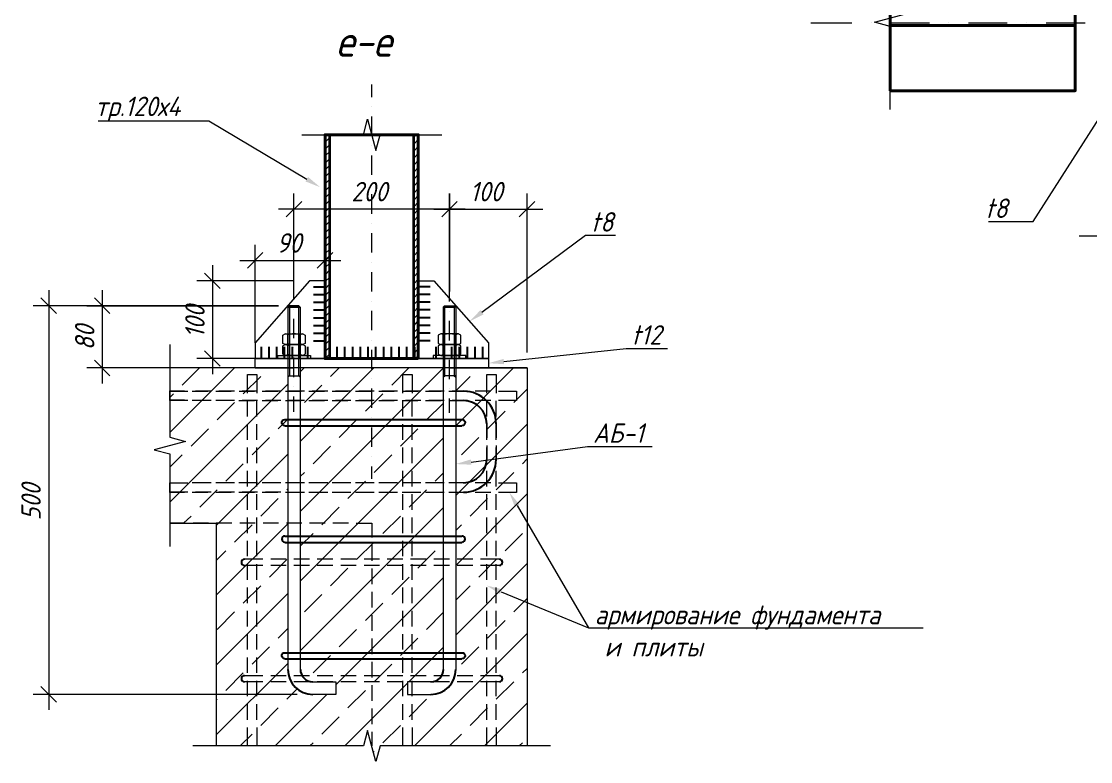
# Model space of a CAD drawing. Header units: millimetres. Extents: x 504091 to 2165846, y 135022 to 442887.
# Drawn here: x 895662 to 902539, y 274141 to 278902 of the extents above; entities that cross this region are included whole.
import ezdxf

# ---------------------------------------------------------------- set-up
doc = ezdxf.new("R2010")
doc.units = ezdxf.units.MM
for name, color, linetype in [('PDF _Геометрия', 7, 'Continuous'), ('PDF _Сплошная заливка', 7, 'Continuous'), ('PDF _Текст', 7, 'Continuous')]:
    doc.layers.add(name, color=color, linetype=linetype)
doc.styles.add('GOST 2.304_new', font='isocpeur.ttf', dxfattribs={"width": 0.9, "oblique": 15})

msp = doc.modelspace()

# ---------------------------------------------------------------- linework, layer by layer
at = {"layer": 'PDF _Геометрия', "lineweight": 9}
for points in [[(901249.5081, 278335.8151), (901249.5081, 278869.0261), (901150.06, 278896.5331), (901350.0141, 278949.431), (901249.5081, 278976.9379), (901249.5081, 279510.1489)], [(900739.5721, 278893.3592), (901003.0037, 278893.3592)], [(901127.8428, 278893.3592), (901127.8428, 278893.3592)], [(901253.7399, 278893.3592), (901503.418, 278893.3592)], [(901628.2571, 278893.3592), (901628.2571, 278893.3592)], [(901753.0962, 278893.3592), (902002.7744, 278893.3592)], [(902128.6714, 278893.3592), (902128.6714, 278893.3592)], [(902253.5105, 278893.3592), (902503.1887, 278893.3592)], [(901882.1671, 277614.2876), (902119.1498, 277614.2876), (902169.9318, 277614.2876), (902918.9663, 278786.5054)], [(897915.8813, 278414.104), (897915.8813, 278495.5668)], [(897915.8813, 278351.6845), (897915.8813, 278351.6845)], [(896155.4386, 278262.816), (896818.7785, 278262.816), (896868.5025, 278262.816), (897497.9878, 277887.2408)], [(897466.249, 278172.8896), (897861.9254, 278172.8896), (897888.3744, 278272.3376), (897942.3303, 278072.3835), (897968.7792, 278172.8896), (898365.5136, 278172.8896)], [(897915.8813, 278164.4259), (897915.8813, 278289.2649)], [(897615.4211, 278170.7736), (897617.5371, 278172.8896)], [(898185.6607, 278157.0202), (898201.5301, 278172.8896)], [(897615.4211, 278125.2814), (897646.1019, 278155.9622)], [(897615.4211, 278080.8472), (897646.1019, 278110.47)], [(897915.8813, 278102.0063), (897915.8813, 278102.0063)], [(898185.6607, 278111.528), (898215.2835, 278142.2088)], [(897615.4211, 278036.4129), (897646.1019, 278066.0358)], [(897915.8813, 277914.7477), (897915.8813, 278039.5868)], [(898185.6607, 278067.0937), (898215.2835, 278096.7166)], [(898185.6607, 278022.6595), (898215.2835, 278052.2823)], [(897615.4211, 277990.9207), (897646.1019, 278020.5436)], [(897615.4211, 277946.4865), (897646.1019, 277976.1093)], [(898185.6607, 277977.1673), (898215.2835, 278006.7901)], [(897615.4211, 277900.9943), (897646.1019, 277931.6751)], [(898185.6607, 277932.733), (898215.2835, 277962.3558)], [(898185.6607, 277887.2408), (898215.2835, 277917.9216)], [(897615.4211, 277856.56), (897646.1019, 277886.1828)], [(897615.4211, 277811.0678), (897646.1019, 277841.7486)], [(897915.8813, 277852.3282), (897915.8813, 277852.3282)], [(898185.6607, 277842.8066), (898215.2835, 277872.4294)], [(898185.6607, 277797.3143), (898215.2835, 277827.9951)], [(897615.4211, 277766.6336), (897646.1019, 277796.2564)], [(897915.8813, 277665.0695), (897915.8813, 277789.9086)], [(898185.6607, 277752.8801), (898215.2835, 277782.5029)], [(897466.249, 277744.4164), (897365.743, 277643.9104)], [(897615.4211, 277722.1993), (897646.1019, 277751.8221)], [(897615.4211, 277676.7071), (897646.1019, 277706.3299)], [(898185.6607, 277708.4458), (898215.2835, 277738.0687)], [(898185.6607, 277662.9536), (898215.2835, 277692.5765)], [(898864.8699, 277643.9104), (898965.376, 277744.4164)], [(897615.4211, 277632.2728), (897646.1019, 277661.8957)], [(898185.6607, 277618.5194), (898215.2835, 277648.1422)], [(903640.4939, 277520.1293), (903106.2249, 277520.1293), (903079.776, 277419.6232), (903025.8201, 277619.5773), (902999.3712, 277520.1293), (902466.1602, 277520.1293)], [(897615.4211, 277586.7806), (897646.1019, 277617.4614)], [(897615.4211, 277542.3464), (897646.1019, 277571.9692)], [(897915.8813, 277602.65), (897915.8813, 277602.65)], [(898185.6607, 277573.0272), (898215.2835, 277603.708)], [(898185.6607, 277528.5929), (898215.2835, 277558.2158)], [(897615.4211, 277496.8542), (897646.1019, 277527.535)], [(897615.4211, 277452.4199), (897646.1019, 277482.0428)], [(897915.8813, 277414.3334), (897915.8813, 277540.2304)], [(898185.6607, 277483.1007), (898215.2835, 277513.7815)], [(898624.7134, 277031.3525), (899291.2272, 277526.477), (899340.9512, 277526.477), (899483.7756, 277526.477)], [(897215.5129, 277414.3334), (897116.0648, 277313.8274)], [(897565.6971, 277313.8274), (897666.2031, 277414.3334)], [(897615.4211, 277407.9857), (897646.1019, 277437.6085)], [(898185.6607, 277438.6665), (898215.2835, 277468.2893)], [(898185.6607, 277394.2322), (898215.2835, 277423.8551)], [(897615.4211, 277362.4935), (897646.1019, 277392.1163)], [(897615.4211, 277318.0592), (897646.1019, 277347.682)], [(897915.8813, 277351.9139), (897915.8813, 277351.9139)], [(898185.6607, 277348.74), (898215.2835, 277378.3628)], [(896941.5017, 277183.6985), (896840.9956, 277283.1466)], [(897615.4211, 277272.567), (897646.1019, 277303.2478)], [(897915.8813, 277164.6552), (897915.8813, 277289.4943)], [(898185.6607, 277304.3058), (898215.2835, 277333.9286)], [(898185.6607, 277258.8135), (898215.2835, 277289.4943)], [(897615.4211, 277233.4225), (897615.4211, 276733.0083), (897165.7888, 276733.0083)], [(897415.467, 277114.9312), (897415.467, 277214.3793)], [(897615.4211, 277228.1328), (897646.1019, 277257.7556)], [(897615.4211, 277182.6405), (897646.1019, 277213.3213)], [(898185.6607, 277214.3793), (898215.2835, 277244.0021)], [(898215.2835, 276733.0082), (898215.2835, 277233.4225)], [(898215.2835, 277233.4225), (898215.2835, 276733.0083), (898665.9738, 276733.0083)], [(897615.4211, 277138.2063), (897646.1019, 277167.8291)], [(898185.6607, 277168.8871), (898215.2835, 277199.5679)], [(898185.6607, 277124.4528), (898215.2835, 277154.0757)], [(898415.2376, 277100.1198), (898415.2376, 277191.1042)], [(895887.7752, 277022.8888), (895787.2691, 277123.3949)], [(896231.6116, 277022.8888), (896132.1635, 277123.3949)], [(897376.3226, 277064.1492), (897455.6694, 277064.1492), (897447.2058, 277072.6129), (897384.7862, 277072.6129), (897376.3226, 277064.1492), (897376.3226, 274733.467)], [(897615.4211, 277092.7141), (897646.1019, 277123.3949)], [(897615.4211, 277048.2798), (897646.1019, 277077.9027)], [(897915.8813, 277102.2357), (897915.8813, 277102.2357)], [(898185.6607, 277080.0186), (898215.2835, 277109.6414)], [(898455.4401, 277064.1492), (898375.0352, 277064.1492), (898384.5569, 277072.6129), (898446.9764, 277072.6129), (898455.4401, 277064.1492), (898455.4401, 274733.467)], [(897455.6694, 276613.459), (897446.1478, 276622.9806), (897446.1478, 277064.1492), (897385.8442, 277064.1492), (897385.8442, 276622.9806), (897376.3226, 276613.459)], [(897415.467, 277051.4537), (897415.467, 277051.4537)], [(897455.6694, 277064.1492), (897455.6694, 274733.467)], [(897615.4211, 277003.8456), (897646.1019, 277033.4684)], [(897915.8813, 276914.9771), (897915.8813, 277039.8161)], [(898185.6607, 277034.5264), (898215.2835, 277064.1492)], [(898185.6607, 276990.0921), (898215.2835, 277019.715)], [(898375.0352, 276613.459), (898385.6148, 276622.9806), (898385.6148, 277064.1492), (898445.9184, 277064.1492), (898445.9184, 276622.9806), (898455.4401, 276613.459)], [(898375.0352, 277064.1492), (898375.0352, 274733.467)], [(898415.2376, 277037.7002), (898415.2376, 277037.7002)], [(897415.467, 276864.1951), (897415.467, 276989.0341)], [(897615.4211, 276958.3534), (897646.1019, 276989.0342)], [(897615.4211, 276913.9191), (897646.1019, 276943.542)], [(898185.6607, 276944.5999), (898215.2835, 276975.2807)], [(898415.2376, 276850.4416), (898415.2376, 276975.2807)], [(897359.3952, 276891.702), (897376.3226, 276891.702)], [(897376.3226, 276829.2825), (897376.3226, 276884.2963)], [(897455.6694, 276829.2825), (897455.6694, 276884.2963)], [(897615.4211, 276868.4269), (897646.1019, 276899.1077)], [(898185.6607, 276900.1657), (898215.2835, 276929.7885)], [(898185.6607, 276854.6735), (898215.2835, 276885.3543)], [(898375.0352, 276829.2825), (898375.0352, 276884.2963)], [(898472.3674, 276891.702), (898455.4401, 276891.702)], [(898455.4401, 276829.2825), (898455.4401, 276884.2963)], [(896616.7085, 276822.9347), (896616.7085, 276227.3042), (896717.2145, 276199.7972), (896517.2604, 276146.8993), (896616.7085, 276120.4504), (896616.7085, 275523.7619)], [(897359.3952, 276822.9347), (897376.3226, 276822.9347)], [(897376.3226, 276760.5152), (897376.3226, 276815.529)], [(897415.467, 276801.7755), (897415.467, 276801.7755)], [(897455.6694, 276760.5152), (897455.6694, 276815.529)], [(897615.4211, 276823.9927), (897646.1019, 276853.6155)], [(897615.4211, 276778.5005), (897646.1019, 276809.1813)], [(897915.8813, 276852.5575), (897915.8813, 276852.5575)], [(898185.6607, 276810.2392), (898215.2835, 276839.862)], [(898185.6607, 276765.805), (898215.2835, 276795.4278)], [(898375.0352, 276760.5152), (898375.0352, 276815.529)], [(898472.3674, 276822.9347), (898455.4401, 276822.9347)], [(898455.4401, 276760.5152), (898455.4401, 276815.529)], [(898764.3639, 276713.965), (899551.4849, 276798.6017), (899601.209, 276798.6017), (899818.0904, 276798.6017)], [(896840.9956, 276783.7903), (896941.5017, 276683.2842)], [(897415.467, 276614.5169), (897415.467, 276739.356)], [(897615.4211, 276734.0662), (897646.1019, 276763.689)], [(897615.4211, 276733.0083), (898215.2835, 276733.0083)], [(897915.8813, 276665.2989), (897915.8813, 276790.138)], [(898198.3562, 276733.0083), (898215.2835, 276749.9356)], [(898415.2376, 276788.0221), (898415.2376, 276788.0221)], [(898415.2376, 276600.7634), (898415.2376, 276725.6025)], [(896132.1635, 276723.4866), (896231.6116, 276622.9806)], [(898665.9737, 276673.7626), (898415.2376, 276673.7626), (898915.6519, 276673.7626), (896616.7084, 276673.7626)], [(896616.7085, 276257.985), (897032.4861, 276673.7626)], [(896697.1133, 276562.677), (896808.1989, 276673.7626)], [(897165.7888, 276673.7626), (897415.467, 276673.7626)], [(897455.6694, 276648.3716), (897481.0604, 276673.7626)], [(897455.6694, 276199.7972), (897929.6348, 276673.7626)], [(897455.6694, 275750.1649), (898375.0352, 276670.5887)], [(897650.3338, 276618.7487), (897705.3476, 276673.7626)], [(898043.8943, 276562.677), (898153.9219, 276673.7626)], [(898455.4401, 276301.3612), (898827.8414, 276673.7626)], [(898915.6519, 276673.7626), (898915.6519, 274241.5163)], [(897089.6158, 276506.6052), (897201.7594, 276618.7487)], [(897376.3226, 276622.9806), (897455.6694, 276622.9806)], [(897915.8813, 276602.8793), (897915.8813, 276602.8793)], [(898455.4401, 276622.9806), (898375.0352, 276622.9806)], [(898455.4401, 276525.6484), (898548.5404, 276618.7487)], [(896616.7085, 275809.4106), (897376.3226, 276567.9667)], [(897415.467, 276552.0973), (897415.467, 276552.0973)], [(897482.1184, 276450.5334), (897594.262, 276562.677)], [(897915.8813, 276415.6207), (897915.8813, 276540.4598)], [(898415.2376, 276538.3439), (898415.2376, 276538.3439)], [(898828.8994, 276450.5334), (898915.6519, 276536.228)], [(896616.7085, 276483.3301), (896641.0415, 276506.6052)], [(896921.4005, 276338.3898), (897033.544, 276450.5334)], [(897415.467, 276390.2297), (897415.467, 276489.6778)], [(897874.6209, 276394.4616), (897987.8225, 276506.6052)], [(898415.2376, 276384.9399), (898415.2376, 276475.9243)], [(898268.1814, 276338.3898), (898375.0352, 276445.2436)], [(898660.684, 276282.318), (898772.8276, 276394.4616)], [(897313.903, 276282.318), (897376.3226, 276343.6796)], [(897706.4056, 276226.2462), (897818.5491, 276338.3898)], [(897915.8813, 276352.1432), (897915.8813, 276352.1432)], [(896753.1851, 276170.1744), (896865.3287, 276282.318)], [(897915.8813, 276164.8846), (897915.8813, 276289.7237)], [(898099.9661, 276170.1744), (898212.1096, 276282.318)], [(898455.4401, 275852.7869), (898915.6519, 276311.9408)], [(897145.6876, 276113.0447), (897257.8312, 276226.2462)], [(897455.6694, 275301.5906), (898375.0352, 276220.9564)], [(898492.4686, 276113.0447), (898604.6122, 276226.2462)], [(896616.7085, 276033.6978), (896697.1133, 276113.0447)], [(896916.1107, 275659.1805), (896929.8641, 275673.9919), (897376.3226, 276119.3924)], [(897538.1902, 276056.9729), (897650.3338, 276170.1744)], [(897930.6927, 276000.9011), (898043.8943, 276113.0447)], [(898554.8881, 276067.5525), (899302.8647, 276167.0005), (899352.5887, 276167.0005), (899719.7003, 276167.0005)], [(896977.4723, 275944.8293), (897089.6158, 276056.9729)], [(897915.8813, 276102.4651), (897915.8813, 276102.4651)], [(897915.8813, 275959.6407), (897915.8813, 276040.0455)], [(898884.9712, 276056.9729), (898915.6519, 276087.6537)], [(897455.6694, 275974.4521), (897482.1184, 276000.9011)], [(898324.2532, 275944.8293), (898375.0352, 275996.6692)], [(898716.7558, 275888.7575), (898828.8994, 276000.9011)], [(897762.4773, 275832.6857), (897874.6209, 275944.8293)], [(896809.2569, 275776.6139), (896921.4005, 275888.7575)], [(897201.7594, 275720.5421), (897313.903, 275832.6857)], [(897369.9748, 275888.7575), (897376.3226, 275895.1052)], [(898156.0379, 275776.6139), (898268.1814, 275888.7575)], [(898455.4401, 275403.1546), (898915.6519, 275863.3665)], [(898548.5404, 275720.5421), (898660.684, 275832.6857)], [(897455.6694, 274853.0163), (898375.0352, 275772.3821)], [(897594.262, 275664.4703), (897706.4056, 275776.6139)], [(898851.1165, 275787.1935), (899310.2704, 275001.1304), (899359.9944, 275001.1304), (901462.1577, 275001.1304)], [(896705.577, 275673.9919), (896753.1851, 275720.5421)], [(897987.8225, 275608.3985), (898099.9661, 275720.5421)], [(896716.1565, 275673.9919), (896616.7085, 275673.9919), (896916.1107, 275673.9919), (896916.1107, 274241.5163)], [(896866.3866, 275673.9919), (896766.9385, 275673.9919)], [(897016.6167, 275673.9919), (896916.1107, 275673.9919), (896916.1107, 275423.2558)], [(896916.1107, 275210.6062), (897376.3226, 275670.8181)], [(897033.544, 275552.3267), (897145.6876, 275664.4703)], [(897166.8468, 275673.9919), (897066.3408, 275673.9919)], [(897316.0189, 275673.9919), (897216.5708, 275673.9919)], [(897466.249, 275673.9919), (897366.8009, 275673.9919)], [(897616.4791, 275673.9919), (897515.9731, 275673.9919)], [(897766.7092, 275673.9919), (897666.2031, 275673.9919)], [(897816.4332, 275673.9919), (897915.8813, 275673.9919), (897915.8813, 275581.9496)], [(898455.4401, 275627.4418), (898492.4686, 275664.4703)], [(897455.6694, 275525.8778), (897538.1902, 275608.3985)], [(898772.8276, 275496.2549), (898884.9712, 275608.3985)], [(896916.1107, 275434.8934), (896977.4723, 275496.2549)], [(897818.5491, 275440.1832), (897930.6927, 275552.3267)], [(897915.8813, 275532.2255), (897915.8813, 275432.7774)], [(898212.1096, 275384.1114), (898324.2532, 275496.2549)], [(897257.8312, 275328.0396), (897369.9748, 275440.1832)], [(898604.6122, 275328.0396), (898716.7558, 275440.1832)], [(897650.3338, 275271.9678), (897762.4773, 275384.1114)], [(897915.8813, 275381.9954), (897915.8813, 275282.5474)], [(898455.4401, 274954.5803), (898915.6519, 275414.7922)], [(897685.2464, 274634.0189), (898375.0352, 275323.8077)], [(898043.8943, 275215.896), (898156.0379, 275328.0396)], [(896916.1107, 274762.0319), (897376.3226, 275221.1858)], [(897089.6158, 275159.8242), (897201.7594, 275271.9678)], [(897482.1184, 275103.7524), (897594.262, 275215.896)], [(897915.8813, 275232.8233), (897915.8813, 275132.3173)], [(898455.4401, 275178.8674), (898548.5404, 275271.9678)], [(898747.4366, 275233.8813), (899310.2704, 275001.1304)], [(897874.6209, 275047.6806), (897987.8225, 275159.8242)], [(898828.8994, 275103.7524), (898915.6519, 275190.505)], [(896921.4005, 274991.6088), (897033.544, 275103.7524)], [(897915.8813, 275082.5932), (897915.8813, 274982.0872)], [(898268.1814, 274991.6088), (898375.0352, 275099.5206)], [(898660.684, 274935.537), (898772.8276, 275047.6806)], [(897313.903, 274935.537), (897376.3226, 274996.8986)], [(897706.4056, 274879.4652), (897818.5491, 274991.6088)], [(898190.9505, 274241.5163), (898915.6519, 274965.1599)], [(897145.6876, 274767.3216), (897257.8312, 274879.4652)], [(897915.8813, 274932.3631), (897915.8813, 274832.9151)], [(898099.9661, 274823.3934), (898212.1096, 274935.537)], [(898154.9799, 274653.0621), (898375.0352, 274874.1754)], [(898492.4686, 274767.3216), (898604.6122, 274879.4652)], [(897538.1902, 274711.2499), (897650.3338, 274823.3934)], [(896916.1107, 274312.3996), (897376.3226, 274772.6114)], [(897915.8813, 274782.1331), (897915.8813, 274682.685)], [(897930.6927, 274655.1781), (898043.8943, 274767.3216)], [(898884.9712, 274711.2499), (898915.6519, 274740.8727)], [(896977.4723, 274598.0483), (897089.6158, 274711.2499)], [(895787.2691, 274623.4393), (895887.7752, 274523.9912)], [(897369.9748, 274541.9765), (897436.6262, 274608.6279)], [(897536.0743, 274653.0621), (897685.2464, 274653.0621), (897685.2464, 274573.7153), (897536.0743, 274573.7153)], [(897742.3761, 274241.5163), (898145.4583, 274644.5985)], [(897762.4773, 274485.9047), (897874.6209, 274598.0483)], [(897915.8813, 274632.9609), (897915.8813, 274532.4549)], [(898295.6884, 274653.0621), (898145.4583, 274653.0621), (898145.4583, 274573.7153), (898295.6884, 274573.7153)], [(898716.7558, 274541.9765), (898828.8994, 274655.1781)], [(896916.1107, 274536.6867), (896921.4005, 274541.9765)], [(897293.8018, 274241.5163), (897626.0007, 274573.7153)], [(898156.0379, 274429.8329), (898268.1814, 274541.9765)], [(897201.7594, 274373.7611), (897313.903, 274485.9047)], [(897915.8813, 274482.7309), (897915.8813, 274382.2248)], [(898548.5404, 274373.7611), (898660.684, 274485.9047)], [(898640.5828, 274241.5163), (898915.6519, 274516.5855)], [(897594.262, 274317.6893), (897706.4056, 274429.8329)], [(899064.8241, 274241.5163), (897968.7792, 274241.5163), (897942.3303, 274141.0103), (897888.3744, 274340.9644), (897861.9254, 274241.5163), (896765.8806, 274241.5163)], [(897915.8813, 274332.5008), (897915.8813, 274241.5163)], [(897987.8225, 274261.6176), (898099.9661, 274373.7611)], [(897069.5146, 274241.5163), (897145.6876, 274317.6893)], [(897518.089, 274241.5163), (897538.1902, 274261.6176)], [(898415.2376, 274241.5163), (898492.4686, 274317.6893)], [(898864.8699, 274241.5163), (898884.9712, 274261.6176)], [(897926.4609, 274201.3139), (897930.6927, 274205.5458)]]:
    msp.add_lwpolyline(points, dxfattribs=at)
at = {"layer": 'PDF _Геометрия', "lineweight": 40}
for points in [[(901249.5081, 278455.3644), (902440.7691, 278455.3644), (902440.7691, 279330.296), (901249.5081, 279330.296)], [(898215.2835, 276733.0083), (898215.2835, 278172.8896), (897615.4211, 278172.8896), (897615.4211, 276733.0083)]]:
    msp.add_lwpolyline(points, close=True, dxfattribs=at)
msp.add_lwpolyline([(901249.5081, 278875.3739), (902440.7691, 278875.3739)], dxfattribs=at)
at = {"layer": 'PDF _Геометрия', "lineweight": 35}
for points in [[(897646.1019, 276733.0083), (897646.1019, 278172.8896)], [(898185.6607, 276733.0083), (898185.6607, 278172.8896)]]:
    msp.add_lwpolyline(points, dxfattribs=at)
at = {"layer": 'PDF _Геометрия', "lineweight": 15}
for points in [[(897415.467, 277173.1189), (897415.467, 277794.1405)], [(898915.6519, 276773.2107), (898915.6519, 277794.1405)], [(898515.7437, 277693.6344), (897316.0189, 277693.6344)], [(898315.7896, 277693.6344), (899015.1, 277693.6344)], [(897165.7888, 276833.5143), (897165.7888, 277464.0575)], [(897615.4211, 276833.5143), (897615.4211, 277464.0575)], [(897066.3408, 277363.5514), (897715.9272, 277363.5514)], [(896891.7776, 277332.8706), (896891.7776, 276633.5602)], [(897415.467, 277233.4225), (896791.2716, 277233.4225)], [(895838.0511, 277173.1189), (895838.0511, 274473.2092)], [(896181.8876, 277173.1189), (896181.8876, 276573.2565)], [(896082.4395, 277072.6129), (897316.0189, 277072.6129), (895737.5451, 277072.6129)], [(897415.467, 276733.0083), (896791.2716, 276733.0083)], [(897066.3408, 276673.7626), (896082.4395, 276673.7626)], [(897435.5682, 274573.7153), (895737.5451, 274573.7153)]]:
    msp.add_lwpolyline(points, dxfattribs=at)
msp.add_lwpolyline([(898415.2376, 277794.1405), (898415.2376, 277164.6553)], close=True, dxfattribs=at)
at = {"layer": 'PDF _Геометрия', "lineweight": 9}
for points in [[(898466.0196, 277744.4164), (898365.5136, 277643.9104)], [(897615.4211, 277233.4225), (897515.9731, 277233.4225), (897165.7888, 276833.5143), (897165.7888, 276733.0083), (897615.4211, 276733.0083)], [(898215.2835, 277233.4225), (898315.7896, 277233.4225), (898665.9738, 276833.5143), (898665.9738, 276733.0083), (898215.2835, 276733.0083)], [(897359.3952, 276891.702), (897472.5968, 276891.702), (897488.4661, 276884.2963), (897488.4661, 276829.2825), (897472.5968, 276822.9347), (897359.3952, 276822.9347), (897343.5258, 276829.2825), (897343.5258, 276884.2963)], [(898472.3674, 276891.702), (898359.1659, 276891.702), (898343.2965, 276884.2963), (898343.2965, 276829.2825), (898359.1659, 276822.9347), (898472.3674, 276822.9347), (898488.2368, 276829.2825), (898488.2368, 276884.2963)], [(897359.3952, 276822.9347), (897472.5968, 276822.9347), (897488.4661, 276815.529), (897488.4661, 276760.5152), (897472.5968, 276753.1095), (897359.3952, 276753.1095), (897343.5258, 276760.5152), (897343.5258, 276815.529)], [(898472.3674, 276822.9347), (898359.1659, 276822.9347), (898343.2965, 276815.529), (898343.2965, 276760.5152), (898359.1659, 276753.1095), (898472.3674, 276753.1095), (898488.2368, 276760.5152), (898488.2368, 276815.529)], [(897165.7888, 276733.0083), (898665.9738, 276733.0083), (898665.9738, 276673.7626), (897165.7888, 276673.7626)], [(897310.7291, 276753.1095), (897521.2628, 276753.1095), (897521.2628, 276733.0083), (897310.7291, 276733.0083)], [(898519.9755, 276753.1095), (898310.4998, 276753.1095), (898310.4998, 276733.0083), (898519.9755, 276733.0083)]]:
    msp.add_lwpolyline(points, close=True, dxfattribs=at)
at = {"layer": 'PDF _Геометрия', "lineweight": 25}
for points in [[(897540.3061, 277195.336), (897615.4211, 277195.336)], [(897540.3061, 277145.612), (897615.4211, 277145.612)], [(898290.3986, 277195.336), (898215.2835, 277195.336)], [(898290.3986, 277145.612), (898215.2835, 277145.612)], [(897540.3061, 277095.888), (897615.4211, 277095.888)], [(898290.3986, 277095.888), (898215.2835, 277095.888)], [(897540.3061, 277046.1639), (897615.4211, 277046.1639)], [(898290.3986, 277046.1639), (898215.2835, 277046.1639)], [(897540.3061, 276995.3819), (897615.4211, 276995.3819)], [(897540.3061, 276945.6579), (897615.4211, 276945.6579)], [(898290.3986, 276995.3819), (898215.2835, 276995.3819)], [(898290.3986, 276945.6579), (898215.2835, 276945.6579)], [(897540.3061, 276895.9338), (897615.4211, 276895.9338)], [(898290.3986, 276895.9338), (898215.2835, 276895.9338)], [(897203.8753, 276808.1233), (897203.8753, 276733.0083)], [(897253.5994, 276808.1233), (897253.5994, 276733.0083)], [(897303.3234, 276808.1233), (897303.3234, 276733.0083)], [(897353.0475, 276808.1233), (897353.0475, 276733.0083)], [(897403.8295, 276808.1233), (897403.8295, 276733.0083)], [(897453.5535, 276808.1233), (897453.5535, 276733.0083)], [(897503.2776, 276808.1233), (897503.2776, 276733.0083)], [(897540.3061, 276846.2098), (897615.4211, 276846.2098)], [(897640.8121, 276808.1233), (897640.8121, 276733.0083)], [(897690.5362, 276808.1233), (897690.5362, 276733.0083)], [(897740.2602, 276808.1233), (897740.2602, 276733.0083)], [(897791.0422, 276808.1233), (897791.0422, 276733.0083)], [(897840.7663, 276808.1233), (897840.7663, 276733.0083)], [(897890.4903, 276808.1233), (897890.4903, 276733.0083)], [(897940.2143, 276808.1233), (897940.2143, 276733.0083)], [(897990.9964, 276808.1233), (897990.9964, 276733.0083)], [(898040.7204, 276808.1233), (898040.7204, 276733.0083)], [(898090.4444, 276808.1233), (898090.4444, 276733.0083)], [(898140.1685, 276808.1233), (898140.1685, 276733.0083)], [(898190.9505, 276808.1233), (898190.9505, 276733.0083)], [(898290.3986, 276846.2098), (898215.2835, 276846.2098)], [(898328.4851, 276808.1233), (898328.4851, 276733.0083)], [(898378.2091, 276808.1233), (898378.2091, 276733.0083)], [(898427.9331, 276808.1233), (898427.9331, 276733.0083)], [(898477.6572, 276808.1233), (898477.6572, 276733.0083)], [(898528.4392, 276808.1233), (898528.4392, 276733.0083)], [(898578.1632, 276808.1233), (898578.1632, 276733.0083)], [(898627.8873, 276808.1233), (898627.8873, 276733.0083)], [(897356.2213, 276300.3033), (898495.6425, 276300.3033)], [(897356.2213, 275590.4132), (898495.6425, 275590.4132)], [(897356.2213, 275551.2688), (898495.6425, 275551.2688)], [(897356.2213, 274801.1763), (898495.6425, 274801.1763)]]:
    msp.add_lwpolyline(points, dxfattribs=at)
at = {"layer": 'PDF _Геометрия', "lineweight": 15}
for points in [[(897455.9081, 276884.9378, 0.084132102), (897415.9956, 276891.7024, 0.084151427), (897376.0835, 276884.9374, 0.198865435), (897359.9243, 276891.7021)], [(898455.6787, 276884.9378, 0.084132102), (898415.7666, 276891.702, 0.084151427), (898375.8541, 276884.9374, 0.198865435), (898359.6949, 276891.7021)], [(897455.9081, 276816.1705, 0.084132102), (897415.9956, 276822.9351, 0.084151427), (897376.0835, 276816.1701, 0.198865435), (897359.9243, 276822.9348, 0.198865435), (897376.0083, 276829.5967, 0.084132102), (897415.9964, 276822.9343, 0.084151427), (897455.9085, 276829.6993)], [(897457.0415, 276829.5966, 0.198865435), (897473.1257, 276822.9347, 0.198865435), (897457.0416, 276816.2727)], [(898455.6787, 276816.1705, 0.084132102), (898415.7666, 276822.9347, 0.084151427), (898375.8541, 276816.1701, 0.198865435), (898359.6949, 276822.9348, 0.198865435), (898375.779, 276829.5967, 0.169475027), (898455.6849, 276829.699)], [(898456.8121, 276829.5966, 0.198865435), (898472.8964, 276822.9347, 0.198865435), (898456.8122, 276816.2727)], [(897359.9242, 276754.1674, 0.198865435), (897376.0839, 276760.9316, 0.084132102), (897415.996, 276754.1674, 0.084151427), (897455.9085, 276760.932)], [(898359.6948, 276754.1674, 0.198865435), (898375.779, 276760.8294, 0.169475027), (898455.6849, 276760.9317)]]:
    msp.add_lwpolyline(points, format="xyb", dxfattribs=at)
at = {"layer": 'PDF _Геометрия', "lineweight": 5}
for points in [[(897116.0648, 276510.837), (897116.0648, 276630.3863), (897176.3684, 276630.3863), (897176.3684, 276510.837)], [(898115.8354, 276510.837), (898115.8354, 276630.3863), (898175.0811, 276630.3863), (898175.0811, 276510.837)], [(898655.3942, 276510.837), (898655.3942, 276630.3863), (898715.6978, 276630.3863), (898715.6978, 276510.837)], [(896711.9247, 276465.3448), (896616.7085, 276465.3448), (896616.7085, 276525.6484), (896711.9247, 276525.6484)], [(896732.0259, 276463.2289), (896616.7085, 276463.2289), (896617.7664, 276523.5325), (896732.0259, 276523.5325)], [(896761.6488, 276524.5905), (896862.1548, 276524.5905)], [(896882.256, 276523.5325), (896781.75, 276523.5325)], [(896911.8788, 276524.5905), (897011.3269, 276524.5905)], [(897032.4861, 276523.5325), (896931.98, 276523.5325)], [(897062.1089, 276524.5905), (897161.557, 276524.5905)], [(897181.6582, 276523.5325), (897082.2101, 276523.5325)], [(897211.281, 276524.5905), (897311.7871, 276524.5905)], [(897331.8883, 276523.5325), (897232.4402, 276523.5325)], [(897361.5111, 276524.5905), (897462.0172, 276524.5905)], [(897482.1184, 276523.5325), (897381.6123, 276523.5325)], [(897511.7412, 276524.5905), (897611.1893, 276524.5905)], [(897632.3485, 276523.5325), (897531.8424, 276523.5325)], [(897660.9133, 276524.5905), (897761.4194, 276524.5905)], [(897781.5206, 276523.5325), (897682.0725, 276523.5325)], [(897811.1434, 276523.5325), (897911.6495, 276523.5325)], [(897931.7507, 276523.5325), (897832.3026, 276523.5325)], [(897961.3735, 276523.5325), (898060.8216, 276523.5325)], [(898081.9808, 276523.5325), (897981.4747, 276523.5325)], [(898111.6036, 276523.5325), (898211.0517, 276523.5325)], [(898232.2109, 276523.5325), (898131.7048, 276523.5325)], [(898260.7757, 276523.5325), (898361.2818, 276523.5325)], [(898381.383, 276523.5325), (898281.9349, 276523.5325)], [(898411.0058, 276523.5325), (898506.2221, 276523.5325)], [(898531.6131, 276523.5325), (898432.165, 276523.5325)], [(898681.8431, 276523.5325), (898581.3371, 276523.5325)], [(898731.5672, 276523.5325), (898846.8847, 276523.5325), (898846.8847, 276463.2289), (898731.5672, 276463.2289)], [(896761.6488, 276465.3448), (896862.1548, 276465.3448)], [(896882.256, 276463.2289), (896781.75, 276463.2289)], [(896911.8788, 276465.3448), (897011.3269, 276465.3448)], [(897032.4861, 276463.2289), (896931.98, 276463.2289)], [(897061.051, 276464.2868), (897161.557, 276464.2868)], [(897181.6582, 276463.2289), (897082.2101, 276463.2289)], [(897116.0648, 276360.6069), (897116.0648, 276461.113)], [(897176.3684, 276360.6069), (897176.3684, 276461.113)], [(897211.281, 276464.2868), (897311.7871, 276464.2868)], [(897331.8883, 276463.2289), (897232.4402, 276463.2289)], [(897361.5111, 276464.2868), (897460.9592, 276464.2868)], [(897482.1184, 276463.2289), (897381.6123, 276463.2289)], [(897511.7412, 276464.2868), (897611.1893, 276464.2868)], [(897632.3485, 276463.2289), (897531.8424, 276463.2289)], [(897660.9133, 276464.2868), (897761.4194, 276464.2868)], [(897781.5206, 276463.2289), (897682.0725, 276463.2289)], [(897811.1434, 276464.2868), (897911.6495, 276464.2868)], [(897931.7507, 276463.2289), (897832.3026, 276463.2289)], [(897961.3735, 276464.2868), (898060.8216, 276464.2868)], [(898081.9808, 276463.2289), (897981.4747, 276463.2289)], [(898111.6036, 276464.2868), (898211.0517, 276463.2289)], [(898115.8354, 276360.6069), (898115.8354, 276461.113)], [(898232.2109, 276463.2289), (898131.7048, 276463.2289)], [(898175.0811, 276360.6069), (898175.0811, 276461.113)], [(898260.7757, 276463.2289), (898361.2818, 276463.2289)], [(898381.383, 276463.2289), (898281.9349, 276463.2289)], [(898411.0058, 276463.2289), (898505.1641, 276463.2289)], [(898531.6131, 276463.2289), (898432.165, 276463.2289)], [(898681.8431, 276463.2289), (898581.3371, 276463.2289)], [(898655.3942, 276360.6069), (898655.3942, 276461.113)], [(898715.6978, 276360.6069), (898715.6978, 276461.113)], [(898655.3942, 276312.9988), (898655.3942, 276223.0723)], [(898715.6978, 276312.9988), (898715.6978, 276223.0723)], [(897116.0648, 276210.3768), (897116.0648, 276310.8829)], [(897176.3684, 276210.3768), (897176.3684, 276310.8829)], [(898115.8354, 276210.3768), (898115.8354, 276310.8829)], [(898175.0811, 276210.3768), (898175.0811, 276310.8829)], [(898655.3942, 276210.3768), (898655.3942, 276310.8829)], [(898715.6978, 276210.3768), (898715.6978, 276310.8829)], [(897116.0648, 276061.2047), (897116.0648, 276160.6528)], [(897176.3684, 276061.2047), (897176.3684, 276160.6528)], [(898115.8354, 276061.2047), (898115.8354, 276160.6528)], [(898175.0811, 276061.2047), (898175.0811, 276160.6528)], [(898655.3942, 276173.3483), (898655.3942, 276083.4218)], [(898655.3942, 276061.2047), (898655.3942, 276160.6528)], [(898715.6978, 276173.3483), (898715.6978, 276083.4218)], [(898715.6978, 276061.2047), (898715.6978, 276160.6528)], [(897116.0648, 275910.9746), (897116.0648, 276010.4227)], [(897176.3684, 275910.9746), (897176.3684, 276010.4227)], [(898115.8354, 275910.9746), (898115.8354, 276010.4227)], [(898175.0811, 275910.9746), (898175.0811, 276010.4227)], [(898655.3942, 275910.9746), (898655.3942, 276010.4227)], [(898715.6978, 275910.9746), (898715.6978, 276010.4227)], [(896711.9247, 275872.8881), (896616.7085, 275872.8881), (896616.7085, 275933.1917), (896711.9247, 275933.1917)], [(896732.0259, 275873.9461), (896616.7085, 275873.9461), (896616.7085, 275933.1917), (896732.0259, 275933.1917)], [(896861.0968, 275933.1917), (896761.6488, 275933.1917)], [(896882.256, 275933.1917), (896781.75, 275933.1917)], [(897011.3269, 275933.1917), (896911.8788, 275933.1917)], [(897032.4861, 275933.1917), (896931.98, 275933.1917)], [(897161.557, 275933.1917), (897061.051, 275933.1917)], [(897181.6582, 275933.1917), (897082.2101, 275933.1917)], [(897311.7871, 275933.1917), (897211.281, 275933.1917)], [(897331.8883, 275933.1917), (897232.4402, 275933.1917)], [(897460.9592, 275933.1917), (897361.5111, 275933.1917)], [(897482.1184, 275933.1917), (897381.6123, 275933.1917)], [(897611.1893, 275933.1917), (897511.7412, 275933.1917)], [(897632.3485, 275933.1917), (897531.8424, 275933.1917)], [(897761.4194, 275933.1917), (897660.9133, 275933.1917)], [(897781.5206, 275933.1917), (897682.0725, 275933.1917)], [(897911.6495, 275933.1917), (897811.1434, 275933.1917)], [(897931.7507, 275933.1917), (897832.3026, 275933.1917)], [(898060.8216, 275933.1917), (897961.3735, 275933.1917)], [(898081.9808, 275933.1917), (897981.4747, 275933.1917)], [(898211.0517, 275933.1917), (898111.6036, 275933.1917)], [(898232.2109, 275933.1917), (898131.7048, 275933.1917)], [(898361.2818, 275933.1917), (898260.7757, 275933.1917)], [(898381.383, 275933.1917), (898281.9349, 275933.1917)], [(898505.1641, 275933.1917), (898411.0058, 275933.1917)], [(898531.6131, 275933.1917), (898432.165, 275933.1917)], [(898681.8431, 275933.1917), (898581.3371, 275933.1917)], [(898731.5672, 275933.1917), (898846.8847, 275933.1917), (898846.8847, 275872.8881), (898731.5672, 275872.8881)], [(896861.0968, 275872.8881), (896761.6488, 275872.8881)], [(896882.256, 275873.9461), (896781.75, 275873.9461)], [(897011.3269, 275872.8881), (896911.8788, 275872.8881)], [(897032.4861, 275873.9461), (896931.98, 275873.9461)], [(897161.557, 275872.8881), (897061.051, 275872.8881)], [(897181.6582, 275873.9461), (897082.2101, 275873.9461)], [(897116.0648, 275760.7445), (897116.0648, 275861.2506)], [(897176.3684, 275760.7445), (897176.3684, 275861.2506)], [(897311.7871, 275872.8881), (897211.281, 275872.8881)], [(897331.8883, 275873.9461), (897232.4402, 275873.9461)], [(897460.9592, 275872.8881), (897361.5111, 275872.8881)], [(897482.1184, 275872.8881), (897381.6123, 275872.8881)], [(897611.1893, 275872.8881), (897511.7412, 275872.8881)], [(897632.3485, 275872.8881), (897531.8424, 275872.8881)], [(897761.4194, 275872.8881), (897660.9133, 275872.8881)], [(897781.5206, 275872.8881), (897682.0725, 275872.8881)], [(897911.6495, 275872.8881), (897811.1434, 275872.8881)], [(897931.7507, 275872.8881), (897832.3026, 275872.8881)], [(898060.8216, 275872.8881), (897961.3735, 275872.8881)], [(898081.9808, 275872.8881), (897981.4747, 275872.8881)], [(898211.0517, 275872.8881), (898111.6036, 275872.8881)], [(898115.8354, 275760.7445), (898115.8354, 275861.2506)], [(898232.2109, 275872.8881), (898131.7048, 275872.8881)], [(898175.0811, 275760.7445), (898175.0811, 275861.2506)], [(898361.2818, 275872.8881), (898260.7757, 275872.8881)], [(898381.383, 275872.8881), (898281.9349, 275872.8881)], [(898505.1641, 275872.8881), (898411.0058, 275872.8881)], [(898531.6131, 275872.8881), (898431.107, 275872.8881)], [(898681.8431, 275872.8881), (898581.3371, 275872.8881)], [(898655.3942, 275760.7445), (898655.3942, 275861.2506)], [(898715.6978, 275760.7445), (898715.6978, 275861.2506)], [(897116.0648, 275610.5144), (897116.0648, 275711.0205)], [(897176.3684, 275610.5144), (897176.3684, 275711.0205)], [(898115.8354, 275610.5144), (898115.8354, 275711.0205)], [(898175.0811, 275610.5144), (898175.0811, 275711.0205)], [(898655.3942, 275610.5144), (898655.3942, 275711.0205)], [(898715.6978, 275610.5144), (898715.6978, 275711.0205)], [(897116.0648, 275461.3423), (897116.0648, 275560.7904)], [(897176.3684, 275461.3423), (897176.3684, 275560.7904)], [(898115.8354, 275461.3423), (898115.8354, 275560.7904)], [(898175.0811, 275461.3423), (898175.0811, 275560.7904)], [(898655.3942, 275461.3423), (898655.3942, 275560.7904)], [(898715.6978, 275461.3423), (898715.6978, 275560.7904)], [(897215.5129, 275442.2991), (897095.9636, 275442.2991)], [(897365.743, 275442.2991), (897266.2949, 275442.2991)], [(897515.9731, 275442.2991), (897415.467, 275442.2991)], [(897666.2031, 275442.2991), (897565.6971, 275442.2991)], [(897815.3753, 275442.2991), (897715.9272, 275442.2991)], [(897965.6053, 275442.2991), (897866.1573, 275442.2991)], [(898115.8354, 275442.2991), (898015.3294, 275442.2991)], [(898266.0655, 275442.2991), (898165.5595, 275442.2991)], [(898415.2376, 275442.2991), (898315.7896, 275442.2991)], [(898565.4677, 275442.2991), (898466.0196, 275442.2991)], [(898735.799, 275442.2991), (898615.1918, 275442.2991)], [(897215.5129, 275403.1546), (897095.9636, 275403.1546)], [(897116.0648, 275311.1122), (897116.0648, 275410.5603)], [(897176.3684, 275311.1122), (897176.3684, 275410.5603)], [(897365.743, 275403.1546), (897266.2949, 275403.1546)], [(897515.9731, 275403.1546), (897415.467, 275403.1546)], [(897666.2031, 275403.1546), (897565.6971, 275403.1546)], [(897815.3753, 275403.1546), (897715.9272, 275403.1546)], [(897965.6053, 275403.1546), (897866.1573, 275403.1546)], [(898115.8354, 275403.1546), (898015.3294, 275403.1546)], [(898115.8354, 275311.1122), (898115.8354, 275410.5603)], [(898266.0655, 275403.1546), (898165.5595, 275403.1546)], [(898175.0811, 275311.1122), (898175.0811, 275410.5603)], [(898415.2376, 275403.1546), (898315.7896, 275403.1546)], [(898565.4677, 275403.1546), (898466.0196, 275403.1546)], [(898735.799, 275403.1546), (898615.1918, 275403.1546)], [(898655.3942, 275311.1122), (898655.3942, 275410.5603)], [(898715.6978, 275311.1122), (898715.6978, 275410.5603)], [(897116.0648, 275160.8821), (897116.0648, 275261.3882)], [(897176.3684, 275160.8821), (897176.3684, 275261.3882)], [(898115.8354, 275160.8821), (898115.8354, 275261.3882)], [(898175.0811, 275160.8821), (898175.0811, 275261.3882)], [(898655.3942, 275160.8821), (898655.3942, 275261.3882)], [(898715.6978, 275160.8821), (898715.6978, 275261.3882)], [(897116.0648, 275010.6521), (897116.0648, 275111.1581)], [(897176.3684, 275010.6521), (897176.3684, 275111.1581)], [(898115.8354, 275010.6521), (898115.8354, 275111.1581)], [(898175.0811, 275010.6521), (898175.0811, 275111.1581)], [(898655.3942, 275010.6521), (898655.3942, 275111.1581)], [(898715.6978, 275010.6521), (898715.6978, 275111.1581)], [(897116.0648, 274861.4799), (897116.0648, 274960.928)], [(897176.3684, 274861.4799), (897176.3684, 274960.928)], [(898115.8354, 274861.4799), (898115.8354, 274960.928)], [(898175.0811, 274861.4799), (898175.0811, 274960.928)], [(898655.3942, 274861.4799), (898655.3942, 274960.928)], [(898715.6978, 274861.4799), (898715.6978, 274960.928)], [(897116.0648, 274711.2499), (897116.0648, 274810.6979)], [(897176.3684, 274711.2499), (897176.3684, 274810.6979)], [(898115.8354, 274711.2499), (898115.8354, 274810.6979)], [(898175.0811, 274711.2499), (898175.0811, 274810.6979)], [(898655.3942, 274711.2499), (898655.3942, 274810.6979)], [(898715.6978, 274711.2499), (898715.6978, 274810.6979)], [(897215.5129, 274693.2646), (897095.9636, 274693.2646)], [(897365.743, 274693.2646), (897266.2949, 274693.2646)], [(897515.9731, 274693.2646), (897415.467, 274693.2646)], [(897666.2031, 274693.2646), (897565.6971, 274693.2646)], [(897815.3753, 274693.2646), (897715.9272, 274693.2646)], [(897965.6053, 274693.2646), (897866.1573, 274693.2646)], [(898115.8354, 274693.2646), (898015.3294, 274693.2646)], [(898266.0655, 274693.2646), (898165.5595, 274693.2646)], [(898415.2376, 274693.2646), (898315.7896, 274693.2646)], [(898565.4677, 274693.2646), (898466.0196, 274693.2646)], [(898735.799, 274693.2646), (898615.1918, 274693.2646)], [(897215.5129, 274653.0621), (897095.9636, 274653.0621)], [(897116.0648, 274561.0198), (897116.0648, 274661.5258)], [(897176.3684, 274561.0198), (897176.3684, 274661.5258)], [(897365.743, 274653.0621), (897266.2949, 274653.0621)], [(897515.9731, 274653.0621), (897415.467, 274653.0621)], [(897666.2031, 274653.0621), (897565.6971, 274653.0621)], [(897815.3753, 274653.0621), (897715.9272, 274653.0621)], [(897965.6053, 274653.0621), (897866.1573, 274653.0621)], [(898115.8354, 274653.0621), (898015.3294, 274653.0621)], [(898115.8354, 274561.0198), (898115.8354, 274661.5258)], [(898266.0655, 274653.0621), (898165.5595, 274653.0621)], [(898175.0811, 274561.0198), (898175.0811, 274661.5258)], [(898415.2376, 274653.0621), (898315.7896, 274653.0621)], [(898565.4677, 274653.0621), (898466.0196, 274653.0621)], [(898735.799, 274653.0621), (898615.1918, 274653.0621)], [(898655.3942, 274561.0198), (898655.3942, 274661.5258)], [(898715.6978, 274561.0198), (898715.6978, 274661.5258)], [(897116.0648, 274410.7897), (897116.0648, 274511.2957)], [(897176.3684, 274410.7897), (897176.3684, 274511.2957)], [(898115.8354, 274410.7897), (898115.8354, 274511.2957)], [(898175.0811, 274410.7897), (898175.0811, 274511.2957)], [(898655.3942, 274410.7897), (898655.3942, 274511.2957)], [(898715.6978, 274410.7897), (898715.6978, 274511.2957)], [(897176.3684, 274361.0656), (897176.3684, 274241.5163), (897116.0648, 274241.5163), (897116.0648, 274361.0656)], [(898175.0811, 274361.0656), (898175.0811, 274241.5163), (898115.8354, 274241.5163), (898115.8354, 274361.0656)], [(898715.6978, 274361.0656), (898715.6978, 274241.5163), (898655.3942, 274241.5163), (898655.3942, 274361.0656)]]:
    msp.add_lwpolyline(points, dxfattribs=at)
at = {"layer": 'PDF _Геометрия', "lineweight": 25}
for points in [[(897356.7503, 276301.3605, -0.999981461), (897356.2213, 276340.5057), (898495.6425, 276340.5057, -0.999981461), (898496.1715, 276301.3612)], [(897356.7503, 274802.2335, -0.999981462), (897356.2213, 274841.3787), (898495.6425, 274841.3787, -0.999981461), (898496.1715, 274802.2343)]]:
    msp.add_lwpolyline(points, format="xyb", dxfattribs=at)
at = {"layer": 'PDF _Геометрия', "lineweight": 15}
for centre, start, end in [((897473.1274, 276868.9508), 90.00424441, 134.99389763), ((898472.8981, 276868.9508), 90.00424441, 134.99389763), ((897473.1273, 276776.9185), 225.00610237, 269.99575559), ((898472.898, 276776.9185), 225.00610237, 269.99575559)]:
    msp.add_arc(centre, 22.7512, start, end, dxfattribs=at)
at = {"layer": 'PDF _Геометрия', "lineweight": 25}
for centre, radius, start, end in [((898505.6919, 276313.527), 210.006, 359.9838595, 89.94482162), ((898505.6924, 276313.5272), 149.7018, 359.98363223, 89.94467337), ((898505.6938, 276083.9501), 149.7004, 269.99971966, 359.98367633), ((898505.6931, 276083.9508), 210.0048, 270.0000087, 359.98353625), ((897356.7507, 275571.8986), 19.5726, 90.00106219, 269.99893781), ((898496.1711, 275571.8993), 19.5726, 270.00106219, 89.99893781), ((897096.4929, 275422.7265), 19.5726, 90.00106219, 269.99893781), ((898736.3276, 275422.7272), 19.5726, 270.00106219, 89.99893781), ((897536.6034, 274733.9961), 160.2809, 180.00006759, 269.99993241), ((897536.6039, 274733.9966), 79.8765, 180.00048446, 269.99951554), ((898296.2167, 274733.9966), 79.8765, 270.00048446, 359.99951554), ((898296.2171, 274733.9961), 160.2809, 270.00006759, 359.99993241), ((897096.4929, 274673.692), 19.5726, 90.00106219, 269.99893781), ((898736.3276, 274673.6927), 19.5726, 270.00106219, 89.99893781)]:
    msp.add_arc(centre, radius, start, end, dxfattribs=at)
at = {"layer": 'PDF _Сплошная заливка', "lineweight": 20, "transparency": 33554559}
for points in [[(897506.4514, 277900.9943), (897583.6824, 277835.4008), (897489.5241, 277872.4294)], [(898634.235, 277017.599), (898544.3086, 276972.1068), (898615.1918, 277045.106)], [(898766.4798, 276697.0377), (898665.9738, 276703.3854), (898763.3059, 276730.8923)], [(898557.0041, 276050.6251), (898455.4401, 276054.857), (898552.7722, 276084.4798)], [(898836.3051, 275778.7298), (898800.3345, 275872.8881), (898865.9279, 275794.5992)], [(898741.0888, 275219.0699), (898655.3942, 275273.0257), (898753.7843, 275249.7507)]]:
    msp.add_solid(points, dxfattribs=at)

# ---------------------------------------------------------------- texts
at = {"layer": 'PDF _Текст', "lineweight": 20, "attachment_point": 7, "style": 'GOST 2.304_new'}
for s, insert, char_height in [('е-е', (897685.2464, 278674.2624), 199.97931), ('тр.120х4', (896136.3954, 278258.8029), 124.98688), ('200', (897784.6945, 277744.4164), 124.9872), ('100', (898546.4245, 277744.4164), 124.9872), ('t8', (901863.1239, 277637.5474), 124.98688), ('t8', (899327.1977, 277549.7369), 124.98688), ('90', (897303.3234, 277414.3334), 124.9872), ('t12', (899587.4555, 276822.7993), 124.98688), ('АБ-1', (899338.8353, 276191.3336), 124.98688), ('армирование фундамента', (899349.4149, 274989.7816), 124.986882), ('и плиты', (899412.7589, 274817.5069), 124.98688)]:
    msp.add_mtext(s, dxfattribs=dict(at, insert=insert, char_height=char_height))
at = {"layer": 'PDF _Текст', "lineweight": 20, "char_height": 124.9872, "attachment_point": 7, "rotation": 90, "style": 'GOST 2.304_new'}
for s, insert in [('100', (896840.9956, 276864.1951)), ('80', (896132.1635, 276785.9062)), ('500', (895787.2691, 275691.9772))]:
    msp.add_mtext(s, dxfattribs=dict(at, insert=insert))

doc.saveas('drawing.dxf')
